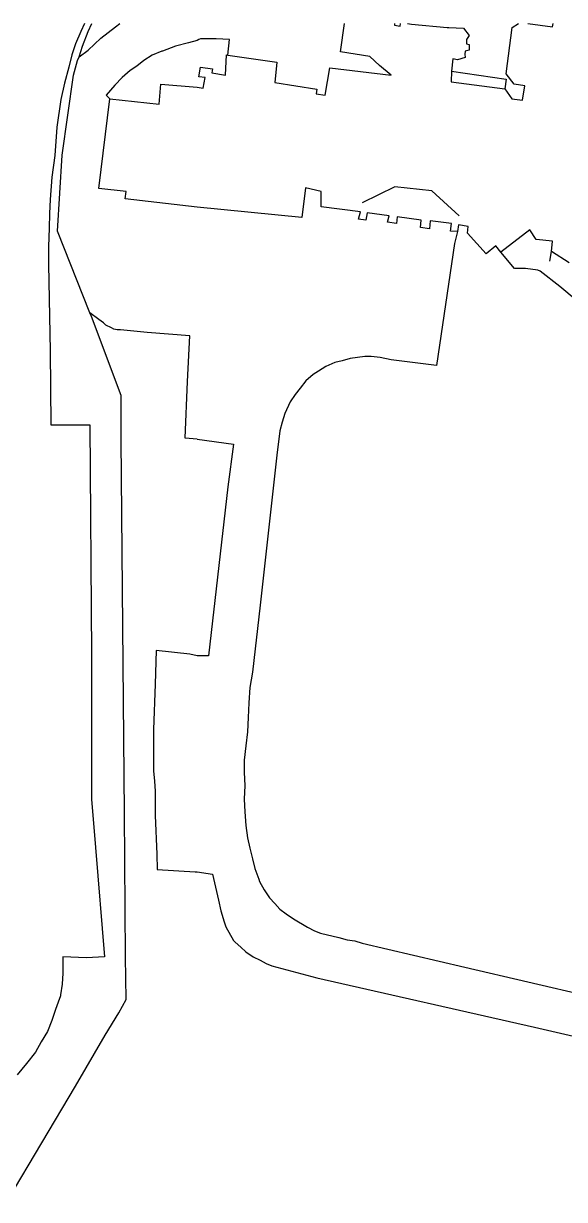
# Model space of a CAD drawing. Header units: millimetres. Extents: x 521005098 to 522149999836, y 174611071 to 175300000107.
# Drawn here: x 521980872244 to 522040500036, y 175170379599 to 175300000000 of the extents above; entities that cross this region are included whole.
import ezdxf

# ---------------------------------------------------------------- set-up
doc = ezdxf.new("R2010")
doc.units = ezdxf.units.MM
doc.header["$LTSCALE"] = 200
for name, color, linetype in [('0-35TEXT', 3, 'Continuous'), ('siteplan$0$0-35TEXT', 3, 'Continuous'), ('siteplan$0$siteplan$0$10', 1, 'Continuous'), ('siteplan$0$siteplan$0$14', 1, 'Continuous'), ('siteplan$0$siteplan$0$8', 1, 'Continuous'), ('siteplan$0$siteplan$0$9', 1, 'Continuous')]:
    doc.layers.add(name, color=color, linetype=linetype)
doc.layers.get('siteplan$0$0-35TEXT').off()

# ---------------------------------------------------------------- blocks, each defined once
blk = doc.blocks.new('siteplan$0$siteplan')
at = {"layer": 'siteplan$0$siteplan$0$10', "color": 8}
for p, q in [((21489.38, 75198.38), (21491, 75199.62)), ((21491, 75199.62), (21491.5, 75200)), ((21488, 75197.06), (21489.38, 75198.38)), ((21500, 75198.12), (21499.06, 75197.88)), ((21500.19, 75198.25), (21500, 75198.12)), ((21500.38, 75198.31), (21500.19, 75198.25)), ((21502.12, 75198.31), (21500.38, 75198.31)), ((21503.56, 75198.25), (21502.12, 75198.31)), ((21503.38, 75196.5), (21503.56, 75198.25)), ((21487, 75196.31), (21488, 75197.06)), ((21496.12, 75196.94), (21495.06, 75196.5)), ((21496.19, 75196.94), (21496.12, 75196.94)), ((21497.62, 75197.5), (21496.19, 75196.94)), ((21499.06, 75197.88), (21497.62, 75197.5)), ((21494.12, 75195.94), (21493.38, 75195.31)), ((21495.06, 75196.5), (21494.12, 75195.94)), ((21492.62, 75194.81), (21491.75, 75194.06)), ((21493.38, 75195.31), (21492.62, 75194.81)), ((21490.94, 75193.19), (21490, 75192.12)), ((21491.75, 75194.06), (21490.94, 75193.19)), ((21490, 75192.12), (21490.38, 75191.69)), ((21528.69, 75177.06), (21528.38, 75175.75)), ((21528.38, 75175.75), (21526.38, 75162.31)), ((21536.19, 75173), (21535, 75173)), ((21537.56, 75172.81), (21536.19, 75173)), ((21537.81, 75172.69), (21537.56, 75172.81)), ((21540, 75171), (21537.81, 75172.69)), ((21543.38, 75168.19), (21540, 75171)), ((21489.19, 75167.38), (21488.19, 75168.12)), ((21489.69, 75167), (21489.19, 75167.38)), ((21489.94, 75166.75), (21489.69, 75167)), ((21490.56, 75166.44), (21489.94, 75166.75)), ((21490.81, 75166.31), (21490.56, 75166.44)), ((21491.19, 75166.25), (21490.81, 75166.31)), ((21491.56, 75166.25), (21491.19, 75166.25)), ((21494.5, 75165.94), (21491.56, 75166.25)), ((21499.19, 75165.56), (21494.5, 75165.94)), ((21498.94, 75160.56), (21499.19, 75165.56)), ((21516.88, 75163.06), (21516, 75162.81)), ((21517.69, 75163.19), (21516.88, 75163.06)), ((21518.5, 75163.31), (21517.69, 75163.19)), ((21519.19, 75163.31), (21518.5, 75163.31)), ((21520.19, 75163.19), (21519.19, 75163.31)), ((21521.38, 75162.94), (21520.19, 75163.19)), ((21513.38, 75161.69), (21512.81, 75161.31)), ((21514.19, 75162.19), (21513.38, 75161.69)), ((21515.19, 75162.62), (21514.19, 75162.19)), ((21516, 75162.81), (21515.19, 75162.62)), ((21526.38, 75162.31), (21521.38, 75162.94)), ((21498.69, 75154.31), (21498.94, 75160.56)), ((21512, 75160.62), (21511.38, 75159.81)), ((21512.81, 75161.31), (21512, 75160.62)), ((21510.81, 75159.12), (21510.25, 75158.31)), ((21511.38, 75159.81), (21510.81, 75159.12)), ((21510.25, 75158.31), (21509.69, 75157)), ((21509.69, 75157), (21509.38, 75156.06)), ((21509.38, 75156.06), (21509.12, 75155.12)), ((21500, 75154.19), (21498.69, 75154.31)), ((21500, 75154.19), (21504, 75153.62)), ((21509.12, 75155.12), (21508.81, 75152.44)), ((21504, 75153.62), (21503.38, 75148.94)), ((21508.81, 75152.44), (21506.94, 75135.88)), ((21503.38, 75148.94), (21501.25, 75130.31)), ((21506.94, 75135.88), (21506.12, 75128.5)), ((21495.5, 75130.88), (21495.38, 75127.19)), ((21499.19, 75130.5), (21495.5, 75130.88)), ((21500, 75130.31), (21499.19, 75130.5)), ((21501.25, 75130.31), (21500, 75130.31)), ((21506.12, 75128.5), (21505.81, 75126.81)), ((21495.38, 75127.19), (21495.19, 75122.19)), ((21505.81, 75126.81), (21505.69, 75125.12)), ((21505.69, 75125.12), (21505.62, 75123.5)), ((21505.62, 75123.5), (21505.56, 75121.94)), ((21495.19, 75122.19), (21495.19, 75117.62)), ((21505.56, 75121.94), (21505.38, 75120.38)), ((21505.38, 75120.38), (21505.19, 75118.81)), ((21495.19, 75117.62), (21495.31, 75116.5)), ((21505.19, 75118.81), (21505.19, 75117.44)), ((21495.31, 75116.5), (21495.38, 75115.38)), ((21505.19, 75117.44), (21505.25, 75116)), ((21495.38, 75115.38), (21495.38, 75114)), ((21505.25, 75116), (21505.19, 75114.5)), ((21495.38, 75114), (21495.38, 75112.69)), ((21505.19, 75114.5), (21505.25, 75113.12)), ((21495.38, 75112.69), (21495.56, 75108.44)), ((21505.25, 75113.12), (21505.38, 75111.62)), ((21505.38, 75111.62), (21505.56, 75110.25)), ((21505.56, 75110.25), (21505.81, 75109.12)), ((21505.81, 75109.12), (21506.12, 75107.94)), ((21495.56, 75108.44), (21495.62, 75106.75)), ((21506.12, 75107.94), (21506.38, 75106.88)), ((21495.62, 75106.75), (21499.81, 75106.5)), ((21499.81, 75106.5), (21500, 75106.5)), ((21500, 75106.5), (21501.69, 75106.25)), ((21501.69, 75106.25), (21502.38, 75103.38)), ((21506.38, 75106.88), (21506.81, 75105.69)), ((21506.81, 75105.69), (21506.88, 75105.44)), ((21506.88, 75105.44), (21507.38, 75104.5)), ((21502.38, 75103.38), (21502.62, 75102.19)), ((21507.38, 75104.5), (21508, 75103.62)), ((21508, 75103.62), (21508.56, 75103)), ((21502.62, 75102.19), (21503, 75101)), ((21508.56, 75103), (21509.12, 75102.38)), ((21509.12, 75102.38), (21509.81, 75101.88)), ((21503, 75101), (21503.19, 75100.44)), ((21509.81, 75101.88), (21510.62, 75101.31)), ((21510.62, 75101.31), (21512.19, 75100.38)), ((21503.19, 75100.44), (21504, 75098.94)), ((21512.19, 75100.38), (21512.94, 75100)), ((21512.94, 75100), (21513.62, 75099.75)), ((21513.62, 75099.75), (21515.62, 75099.25)), ((21504, 75098.94), (21504.19, 75098.75)), ((21504.19, 75098.75), (21504.81, 75098.19)), ((21504.81, 75098.19), (21505.38, 75097.69)), ((21515.62, 75099.25), (21516.56, 75099)), ((21516.56, 75099), (21517.38, 75098.88)), ((21517.38, 75098.88), (21518.19, 75098.62)), ((21518.19, 75098.62), (21529.5, 75096)), ((21505.38, 75097.69), (21506.19, 75097.12)), ((21506.19, 75097.12), (21506.94, 75096.75)), ((21506.94, 75096.75), (21507.62, 75096.38)), ((21507.62, 75096.38), (21508.25, 75096.12)), ((21508.25, 75096.12), (21513.19, 75094.81)), ((21529.5, 75096), (21550.38, 75091.12)), ((21513.19, 75094.81), (21537.19, 75089.38)), ((21537.19, 75089.38), (21555.12, 75085.25))]:
    blk.add_line(p, q, dxfattribs=at)
at = {"layer": 'siteplan$0$siteplan$0$14', "color": 8}
for p, q in [((21515.81, 75196.88), (21516.27, 75200)), ((21521.76, 75200), (21521.75, 75199.81)), ((21521.75, 75199.81), (21522.38, 75199.69)), ((21522.38, 75199.69), (21522.43, 75200)), ((21523.19, 75200), (21523.19, 75200)), ((21523.19, 75200), (21523.62, 75199.94)), ((21523.62, 75199.94), (21527.56, 75199.56)), ((21527.56, 75199.56), (21527.75, 75199.56)), ((21527.75, 75199.56), (21529.38, 75199.5)), ((21529.38, 75199.5), (21530, 75198.69)), ((21534.06, 75194.44), (21534.75, 75199.56)), ((21534.75, 75199.56), (21535.43, 75200)), ((21536.47, 75200), (21539.19, 75199.62)), ((21539.19, 75199.62), (21539.24, 75200)), ((21530, 75198.69), (21529.69, 75198.25)), ((21529.69, 75198.25), (21529.69, 75197.75)), ((21519.06, 75196.38), (21515.81, 75196.88)), ((21529.56, 75196.94), (21529.5, 75196.62)), ((21530, 75197.06), (21529.56, 75196.94)), ((21529.69, 75197.75), (21530, 75197.69)), ((21530, 75197.69), (21530, 75197.06)), ((21503.12, 75194.31), (21503.25, 75196.56)), ((21503.25, 75196.56), (21503.38, 75196.5)), ((21503.38, 75196.5), (21508.81, 75195.75)), ((21508.81, 75195.75), (21508.56, 75193.5)), ((21520.12, 75195.38), (21519.06, 75196.38)), ((21528.19, 75196.12), (21528.06, 75194.75)), ((21528.69, 75196), (21528.19, 75196.12)), ((21529.56, 75196.25), (21528.69, 75196)), ((21529.5, 75196.62), (21529.56, 75196.25)), ((21500.19, 75194.12), (21500.38, 75195.19)), ((21500.88, 75194.06), (21500.19, 75194.12)), ((21500.38, 75195.19), (21501.69, 75195)), ((21501.69, 75195), (21501.62, 75194.56)), ((21501.62, 75194.56), (21503.12, 75194.31)), ((21514.12, 75192.12), (21514.62, 75195.12)), ((21514.62, 75195.12), (21521.38, 75194.31)), ((21521.38, 75194.31), (21520.12, 75195.38)), ((21528.06, 75194.75), (21528, 75193.56)), ((21534.94, 75193.31), (21534.06, 75194.44)), ((21495.81, 75191.12), (21496, 75193.31)), ((21496, 75193.31), (21500, 75193)), ((21500, 75193), (21500.69, 75192.88)), ((21500.69, 75192.88), (21500.88, 75194.06)), ((21508.56, 75193.5), (21513.19, 75192.75)), ((21528, 75193.56), (21533.94, 75192.81)), ((21533.94, 75192.81), (21534.69, 75191.69)), ((21536.12, 75193.12), (21534.94, 75193.31)), ((21535.88, 75191.56), (21536.12, 75193.12)), ((21489.19, 75181.81), (21490.38, 75191.69)), ((21490.38, 75191.69), (21495.81, 75191.12)), ((21513.19, 75192.75), (21513.12, 75192.25)), ((21513.12, 75192.25), (21514.12, 75192.12)), ((21534.69, 75191.69), (21535.88, 75191.56)), ((21492.19, 75181.5), (21489.19, 75181.81)), ((21492.06, 75180.69), (21492.19, 75181.5)), ((21511.94, 75181.88), (21511.56, 75178.62)), ((21513.69, 75181.5), (21511.94, 75181.88)), ((21513.69, 75179.81), (21513.69, 75181.5)), ((21521.81, 75182), (21518.19, 75180.25)), ((21525.88, 75181.56), (21521.81, 75182)), ((21528.88, 75178.81), (21525.88, 75181.56)), ((21500, 75179.75), (21492.06, 75180.69)), ((21511.56, 75178.62), (21500, 75179.75)), ((21518, 75179.25), (21513.69, 75179.81)), ((21517.81, 75178.44), (21518, 75179.25)), ((21518.75, 75179.12), (21518.62, 75178.31)), ((21521.19, 75178.81), (21518.75, 75179.12)), ((21521, 75178.12), (21521.19, 75178.81)), ((21522.06, 75178.69), (21522, 75177.94)), ((21524.69, 75178.31), (21522.06, 75178.69)), ((21518.62, 75178.31), (21517.81, 75178.44)), ((21522, 75177.94), (21521, 75178.12)), ((21524.62, 75177.5), (21524.69, 75178.31)), ((21525.62, 75177.38), (21524.62, 75177.5)), ((21525.69, 75178.25), (21525.62, 75177.38)), ((21528.06, 75177.94), (21525.69, 75178.25)), ((21527.94, 75177.12), (21528.06, 75177.94)), ((21528.81, 75177.81), (21528.69, 75177.06)), ((21529.88, 75177.62), (21528.81, 75177.81)), ((21529.81, 75176.88), (21529.88, 75177.62)), ((21536.69, 75177.25), (21533.5, 75174.81)), ((21537.38, 75176.19), (21536.69, 75177.25)), ((21528.69, 75177.06), (21527.94, 75177.12)), ((21531.88, 75174.62), (21529.81, 75176.88)), ((21539.19, 75176), (21537.38, 75176.19)), ((21539.06, 75174.88), (21539.19, 75176)), ((21532.94, 75175.5), (21531.88, 75174.62)), ((21533.5, 75174.81), (21532.94, 75175.5)), ((21541, 75173.62), (21539.06, 75174.88))]:
    blk.add_line(p, q, dxfattribs=at)
at = {"layer": 'siteplan$0$siteplan$0$8', "color": 8}
for p, q in [((21487.59, 75200), (21487.19, 75199.12)), ((21487.19, 75199.12), (21486.62, 75197.75)), ((21486.62, 75197.75), (21486.19, 75196.56)), ((21486.19, 75196.56), (21485.88, 75195.19)), ((21485.88, 75195.19), (21485.38, 75193.44)), ((21485.38, 75193.44), (21485, 75191.62)), ((21485, 75191.62), (21484.56, 75188.56)), ((21484.56, 75188.56), (21484.31, 75185.44)), ((21484.31, 75185.44), (21484, 75183.06)), ((21484, 75183.06), (21483.81, 75180.62)), ((21483.81, 75180.62), (21483.75, 75179.06)), ((21483.75, 75179.06), (21483.69, 75177.44)), ((21483.69, 75177.44), (21483.62, 75175.44)), ((21483.62, 75175.44), (21483.62, 75173.44)), ((21483.62, 75173.44), (21483.81, 75163.94)), ((21483.81, 75163.94), (21483.88, 75155.75)), ((21483.88, 75155.75), (21488.19, 75155.75)), ((21488.19, 75155.75), (21488.38, 75130.5)), ((21488.38, 75130.5), (21488.38, 75114.5)), ((21488.38, 75114.5), (21488.81, 75109.19)), ((21488.81, 75109.19), (21489.81, 75097.12)), ((21487.81, 75097), (21485.19, 75097.12)), ((21485.19, 75097.12), (21485.19, 75095.31)), ((21489.81, 75097.12), (21487.81, 75097)), ((21485.19, 75095.31), (21485.12, 75094.12)), ((21485.12, 75094.12), (21484.94, 75092.94)), ((21484.69, 75092.12), (21484.38, 75091.31)), ((21484.94, 75092.81), (21484.69, 75092.12)), ((21484.94, 75092.94), (21484.94, 75092.81)), ((21484.38, 75091.31), (21484, 75090.12)), ((21484, 75090.12), (21483.5, 75088.88)), ((21483.5, 75088.88), (21482.81, 75087.75)), ((21482.19, 75086.62), (21481.19, 75085.38)), ((21482.81, 75087.75), (21482.19, 75086.62)), ((21481.19, 75085.38), (21480.19, 75084.12))]:
    blk.add_line(p, q, dxfattribs=at)
at = {"layer": 'siteplan$0$siteplan$0$9', "color": 8}
for p, q in [((21488, 75199.12), (21488.39, 75200)), ((21487.38, 75197.5), (21488, 75199.12)), ((21487, 75196.31), (21487.38, 75197.5)), ((21486.38, 75194.31), (21486.81, 75195.94)), ((21486.81, 75195.94), (21487, 75196.31)), ((21485.12, 75185.5), (21486.38, 75194.31)), ((21528.06, 75194.75), (21534.06, 75193.88)), ((21534.06, 75193.88), (21533.94, 75192.81)), ((21484.62, 75177.12), (21485.12, 75185.5)), ((21488.19, 75168.12), (21484.62, 75177.12)), ((21535, 75173), (21533.5, 75174.81)), ((21538.88, 75173.81), (21539.06, 75174.88)), ((21488.38, 75167.69), (21488.19, 75168.12)), ((21491.62, 75159), (21488.38, 75167.69)), ((21491.62, 75154.12), (21491.62, 75159)), ((21492, 75113), (21491.62, 75154.12)), ((21492.12, 75097.12), (21492, 75113)), ((21492.19, 75092.44), (21492.12, 75097.12)), ((21491.38, 75090.94), (21492.19, 75092.44)), ((21489.88, 75088.5), (21491.38, 75090.94)), ((21486.62, 75082.88), (21489.88, 75088.5)), ((21479.19, 75070.38), (21486.62, 75082.88))]:
    blk.add_line(p, q, dxfattribs=at)
blk = doc.blocks.new('siteplan')
at = {"layer": 'siteplan$0$0-35TEXT', "xscale": 1000, "yscale": 1000, "zscale": 1000}
blk.add_blockref('siteplan$0$siteplan', (500000000, 100000000), dxfattribs=at)

msp = doc.modelspace()

# ---------------------------------------------------------------- block references
at = {"layer": '0-35TEXT', "xscale": 1000, "yscale": 1000, "zscale": 1000}
msp.add_blockref('siteplan', (500000094.73971, 99999891.38169), dxfattribs=at)

doc.saveas('drawing.dxf')
